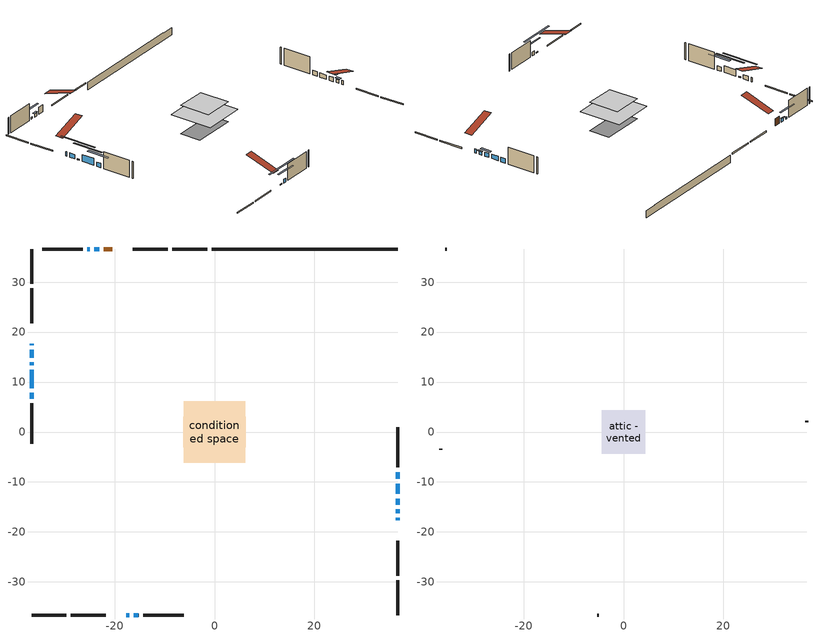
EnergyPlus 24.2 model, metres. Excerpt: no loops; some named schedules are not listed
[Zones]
conditioned space
 floor adiabatic (AdiabaticFloorConstruction): -6.15,-6.15 -6.15,6.15 6.15,6.15 6.15,-6.15 z3.05
 floor foundation (Slab1 construction): -6.28,-3.01 -6.28,3.01 6.28,3.01 6.28,-3.01 z-1.52
 wall outside (RimJoist1 construction): -1.48,36.63 -8.46,36.63 / -36.63,-36.63 -29.66,-36.63 / -36.63,36.63 -36.63,29.66 / 36.63,-36.63 36.63,-29.66 z0.61:0.91
 wall outside (RimJoist2 construction): -9.38,36.63 -16.36,36.63 / -28.73,-36.63 -21.76,-36.63 / -36.63,28.73 -36.63,21.76 / 36.63,-28.73 36.63,-21.76 z0.61:0.91
 wall outside (AdiabaticWallConstruction 1): -20.45,36.63 -22.18,36.63 z0.61:2.64
 wall outside (AdiabaticWallConstruction): 36.63,-17.67 36.63,-17.21 / 36.63,-14.54 36.63,-13.32 / -36.63,17.67 -36.63,17.36 / -36.63,16.43 -36.63,14.91 / 36.63,-12.39 36.63,-10.33 / -36.63,7.86 -36.63,6.64 / 36.63,-9.41 36.63,-8.03 z0.61:1.83; 36.63,-16.28 36.63,-15.47 z0.61:1.63; -23.11,36.63 -24.03,36.63 z0.61:1.53; -17.67,-36.63 -17.06,-36.63 / -36.63,13.98 -36.63,13.37 z0.61:0.92; -24.95,36.63 -25.47,36.63 z0.61:1.12; -16.13,-36.63 -15.21,-36.63 z0.61:1.68; -36.63,12.44 -36.63,8.79 z0.61:2.59
 wall outside (Wall1 construction): -26.39,36.63 -34.49,36.63 / -14.29,-36.63 -6.19,-36.63 / -36.63,5.71 -36.63,-2.39 / 36.63,-7.11 36.63,0.99 z0.61:5.49
 wall foundation (FoundationWall1 construction): -0.55,36.63,-1.52 -0.55,36.63,0.61 32.91,36.63,0.61 32.91,36.63,0.51 36.63,36.63,0.51 36.63,36.63,-1.52
 window (WindowConstruction): 36.63,-17.67 36.63,-17.21 z0.61:1.83
 window (WindowConstruction 7): 36.63,-16.28 36.63,-15.47 z0.61:1.62
 window (WindowConstruction 8): 36.63,-14.54 36.63,-13.32 z0.61:1.83
 window (WindowConstruction 9): -23.11,36.63 -24.02,36.63 z0.61:1.52
 window (WindowConstruction 10): -36.63,17.67 -36.63,17.36 z0.61:1.83
 window (WindowConstruction 11): -36.63,16.43 -36.63,14.91 z0.61:1.83
 window (WindowConstruction 12): -17.67,-36.63 -17.06,-36.63 z0.61:0.91
 window (WindowConstruction 13): -36.63,13.98 -36.63,13.37 z0.61:0.91
 window (WindowConstruction 1): 36.63,-12.39 36.63,-10.34 z0.61:1.83
 window (WindowConstruction 2): -24.95,36.63 -25.46,36.63 z0.61:1.12
 window (WindowConstruction 3): -16.13,-36.63 -15.21,-36.63 z0.61:1.68
 window (WindowConstruction 4): -36.63,12.44 -36.63,8.79 z0.61:2.59
 window (WindowConstruction 5): -36.63,7.86 -36.63,6.64 z0.61:1.83
 window (WindowConstruction 6): 36.63,-9.41 36.63,-8.03 z0.61:1.83
 door (Door): -20.45,36.63 -22.18,36.63 z0.61:2.64
 ceiling adiabatic (AdiabaticFloorConstruction): 6.15,-6.15 6.15,6.15 -6.15,6.15 -6.15,-6.15 z3.05
attic - vented
 floor to conditioned space (Floor1 construction Reversed): -4.35,-4.35 -4.35,4.35 4.35,4.35 4.35,-4.35 z5.49
 wall outside (Wall3 construction): -35.42,36.63 -35.7,36.63 / -5.26,-36.63 -4.97,-36.63 / -36.63,-3.32 -36.63,-3.6 / 36.63,1.92 36.63,2.2 z0.61:5.49
 roof outside (Roof1 construction): -19.52,36.63,5.49 -19.52,28.16,8.31 -17.28,28.16,8.31 -17.28,36.63,5.49; -18.6,-36.63,5.49 -18.6,-28.16,8.31 -20.83,-28.16,8.31 -20.83,-36.63,5.49; -36.63,18.6,5.49 -28.16,18.6,8.31 -28.16,20.83,8.31 -36.63,20.83,5.49; 36.63,-18.6,5.49 28.16,-18.6,8.31 28.16,-20.83,8.31 36.63,-20.83,5.49
shading: 36.63,-15.17 36.63,-16.58 37.24,-16.58 37.24,-15.17 z1.92; 36.63,-12.41 36.63,-15.45 37.24,-15.45 37.24,-12.41 z2.74; -24.23,36.63 -22.91,36.63 -22.91,37.04 -24.23,37.04 z1.73; -11.98,-36.63 -22.75,-36.63 -22.75,-37.04 -11.98,-37.04 z6; -36.63,8.29 -36.63,19.06 -37.04,19.06 -37.04,8.29 z6; -28.1,36.63 -22.31,36.63 -22.31,37.04 -28.1,37.04 z3.76; -12.57,-36.63 -18.77,-36.63 -18.77,-37.04 -12.57,-37.04 z4.32; -36.63,6.15 -36.63,15.08 -37.04,15.08 -37.04,6.15 z5.23; -36.63,4 -36.63,10.5 -37.24,10.5 -37.24,4 z4.47
[Building]
Building 1: Terrain=Suburbs
[Site:Location]
Windsor AP_ON: Latitude {deg}=42.28; Longitude {deg}=-82.96; Time Zone {hr}=-5; Elevation {m}=190; Keep Site Location Information=Yes
[Site:GroundTemperature:Shallow]
6.34957, 4.46684, 4.31606, 5.20952, 8.79623, 12.3662, 15.4612, 17.4219, 17.5884, 15.9938, 12.9777, 9.51722
[Site:WaterMainsTemperature]
Calculation Method=Schedule; Temperature Schedule=mains temperature schedule
[Material] Roughness=Rough; Thermal Absorptance=0.9
Name | Thickness {m} | Conductivity {W/m-K} | Density {kg/m3} | Specific Heat {J/kg-K} | Solar Absorptance | Visible Absorptance
asphalt or fiberglass shingles | 0.00635 | 0.162714 | 1121.4 | 1465.45 | 0.4 | 0.4
ceiling loosefill ins | 0.254 | 0.0480833 | 16.02 | 1046.75 | 0.7 | 0.7
ceiling stud and cavity | 0.1397 | 0.165977 | 65.682 | 1177.47 | 0.7 | 0.7
concrete 4.0 in. | 0.1016 | 1.803125 | 2242.8 | 837.4 | 0.7 | 0.7
concrete 8.0 in. | 0.2032 | 1.803125 | 2242.8 | 837.4 | 0.7 | 0.7
door material | 0.04445 | 0.053851 | 512.64 | 1214.23 | 0.7 | 0.7
exterior vertical ins | 0.0416097 | 0.029427 | 32.04 | 1214.23 | 0.7 | 0.7
floor covering | 0.0127 | 0.0433444 | 54.468 | 1339.84 | 0.6 | 0.6
floor rigid ins; wall rigid ins | 0.512978 | 0.029427 | 32.04 | 1214.23 | 0.7 | 0.7
floor stud and cavity | 0.1397 | 1.75129 | 37.0049 | 1207.88 | 0.7 | 0.7
furniture material conditioned space 1 | 0.1524 | 0.115458 | 640.8 | 1214.23 | 0.6 | 0.6
gypsum board | 0.0127 | 0.160291 | 801 | 837.4 | 0.6 | 0.6
gypsum board 1 | 0.0127 | 0.160291 | 801 | 837.4 | 0.7 | 0.7
osb sheathing 0.5 in. | 0.0127 | 0.115458 | 512.64 | 1214.23 | 0.7 | 0.7
osb sheathing 0.75 in. | 0.01905 | 0.115458 | 512.64 | 1214.23 | 0.7 | 0.7
osb sheathing 2.0 in. | 0.0508 | 0.115458 | 512.64 | 1214.23 | 0.7 | 0.7
rim joist stud and cavity | 0.0508 | 0.0451784 | 125.044 | 1163.47 | 0.6 | 0.6
rim joist stud and cavity 1 | 0.0508 | 0.0448274 | 125.044 | 1163.47 | 0.6 | 0.6
wall stud and cavity | 0.1397 | 0.115823 | 139.0536 | 1170.24 | 0.7 | 0.7
wall stud and cavity 1 | 0.0889 | 6.9971 | 50.32683 | 1063.81 | 0.6 | 0.6
wall stud and cavity 2 | 0.0889 | 0.380278 | 52.3479 | 1209.89 | 0.7 | 0.7
wall stud and cavity 3 | 0.0889 | 0.391764 | 83.0341 | 1211.67 | 0.7 | 0.7
wood siding | 0.0254 | 0.102417 | 544.68 | 1172.36 | 0.4 | 0.4
wood siding 1 | 0.00254 | 0.102417 | 544.68 | 1172.36 | 0.4 | 0.4
wood siding 2; wood siding 3; wood siding 4 | 0.0254 | 0.102417 | 544.68 | 1172.36 | 0.7 | 0.7
[WindowMaterial:SimpleGlazingSystem]
Name | U-Factor {W/m2-K} | Solar Heat Gain Coefficient
WindowMaterial | 3.06271 | 0.54
WindowMaterial 1 | 2.93155 | 0.66
WindowMaterial 10 | 3.07975 | 0.4
WindowMaterial 11 | 3.01388 | 0.52
WindowMaterial 12 | 3.063281 | 0.29
WindowMaterial 2 | 3.023535 | 0.55
WindowMaterial 3 | 3.00934 | 0.53
WindowMaterial 4 | 2.97868 | 0.59
WindowMaterial 5 | 2.98606 | 0.56
WindowMaterial 6 | 2.95029 | 0.64
WindowMaterial 7 | 3.01899 | 0.57
WindowMaterial 8 | 2.92076 | 0.67
WindowMaterial 9 | 3.02581 | 0.51
[Construction]
AdiabaticFloorConstruction: floor stud and cavity, floor rigid ins, osb sheathing 0.75 in., floor covering
AdiabaticWallConstruction: wood siding 3, wall rigid ins, wall stud and cavity 2, gypsum board
AdiabaticWallConstruction 1: wood siding 4, wall rigid ins, wall stud and cavity 2, gypsum board
Door: door material
Floor1 construction Reversed: gypsum board, ceiling stud and cavity, ceiling loosefill ins
FoundationWall1 construction: concrete 8.0 in., gypsum board 1
furniture construction conditioned space 1: furniture material conditioned space 1
PartitionWallConstruction: gypsum board, wall stud and cavity 3, gypsum board
RimJoist1 construction: wood siding 2, osb sheathing 2.0 in., rim joist stud and cavity
RimJoist2 construction: wood siding 2, osb sheathing 2.0 in., rim joist stud and cavity 1
Roof1 construction: asphalt or fiberglass shingles
Slab1 construction: concrete 4.0 in.
Wall1 construction: wood siding, osb sheathing 0.5 in., wall stud and cavity, gypsum board
Wall3 construction: wood siding 1, wall stud and cavity 1
WindowConstruction: WindowMaterial
WindowConstruction 1: WindowMaterial 1
WindowConstruction 10: WindowMaterial 10
WindowConstruction 11: WindowMaterial 11
WindowConstruction 12; WindowConstruction 13: WindowMaterial 12
WindowConstruction 2: WindowMaterial 2
WindowConstruction 3: WindowMaterial 3
WindowConstruction 4: WindowMaterial 4
WindowConstruction 5: WindowMaterial 5
WindowConstruction 6: WindowMaterial 6
WindowConstruction 7: WindowMaterial 7
WindowConstruction 8: WindowMaterial 8
WindowConstruction 9: WindowMaterial 9
[Zone] Multiplier=1; Part of Total Floor Area=Yes
Name | Volume {m3}
attic - vented | 34.7268
conditioned space | 577
[Space]
Name | Zone | Volume {m3}
attic - vented 1 | attic - vented | 34.7268
conditioned space 1 | conditioned space | 577
[ZoneInfiltration:EffectiveLeakageArea]
infil attic - vented 1: Zone or Space=attic - vented 1; Schedule=Always On Discrete; Effective Air Leakage Area {cm2}=3365.33; Stack Coefficient=0.000535581; Wind Coefficient=1.56363e-05
[ZoneMixing]
whole house fan mix: Zone or Space=attic - vented; Schedule=Always On Continuous; Design Flow Rate Calculation Method=Flow/Zone; Design Flow Rate {m3/s}=0; Source Zone or Space=conditioned space
[SurfaceProperty:ExposedFoundationPerimeter]
Slab1: Exposed Perimeter Calculation Method=TotalExposedPerimeter; Total Exposed Perimeter {m}=37.185
[InternalMass] Zone or ZoneList=conditioned space; Space or SpaceList=conditioned space 1
Name | Construction | Surface Area {m2}
furniture mass conditioned space 1 | furniture construction conditioned space 1 | 90.8481
partition wall mass | PartitionWallConstruction | 227.12
[Lights]
interior lighting: Zone or ZoneList or Space or SpaceList=conditioned space 1; Schedule=interior lighting schedule; Design Level Calculation Method=LightingLevel; Lighting Level {W}=343.2; Return Air Fraction=0; Fraction Radiant=0.6; Fraction Visible=0.2; Fraction Replaceable=1
[People]
occupants: Zone or ZoneList or Space or SpaceList=conditioned space 1; Number of People Schedule=occupants schedule; Number of People Calculation Method=People; Number of People=3; Fraction Radiant=0.314171; Sensible Heat Fraction=0.56303; Activity Level Schedule=occupants activity schedule; Carbon Dioxide Generation Rate {m3/s-W}=0; Enable ASHRAE 55 Comfort Warnings=No; Mean Radiant Temperature Calculation Type=EnclosureAveraged
[ElectricEquipment] Zone or ZoneList or Space or SpaceList=conditioned space 1; Design Level Calculation Method=EquipmentLevel
Name | Schedule | Design Level {W} | Fraction Latent | Fraction Radiant | Fraction Lost
clothes dryer | clothes dryer schedule | 140.772 | 0.015 | 0.081 | 0.85
clothes washer | clothes washer schedule | 32.1985 | 0.03 | 0.162 | 0.7
cooking range | cooking range schedule | 215.147 | 0.08 | 0.432 | 0.2
dishwasher | dishwasher schedule | 66.8632 | 0.3 | 0.18 | 0.4
fridge | fridge schedule | 72.9452 | 0 | 0.6 | 0
mech vent bath fan 0 | mech vent bath fan 0 schedule | 50.2 | 0 | 0 | 1
mech vent bath fan 1 | mech vent bath fan 1 schedule | 50.2 | 0 | 0 | 1
mech vent house fan | mech vent house fan schedule | 0 | 0 | 0 | 1
mech vent house fan cfis | mech vent house fan cfis schedule | 0 | 0 | 0 | 0
misc plug loads | misc plug loads schedule | 494.7 | 0.045 | 0.513 | 0.1
whole house fan | Always On Discrete | 0 | 0 | 0 | 1
[OtherEquipment] Zone or ZoneList or Space or SpaceList=conditioned space 1; Design Level Calculation Method=EquipmentLevel
Name | Fuel Type | Schedule | Design Level {W} | Fraction Latent | Fraction Radiant | Fraction Lost
clothes dryer 1 | Electricity | clothes dryer schedule | 0 | 0.015 | 0.081 | 0.85
cooking range 1 | Electricity | cooking range schedule | 0 | 0.08 | 0.432 | 0.2
general water use latent | None | general water use schedule | 62.594 | 1 | 0 | 0
general water use sensible | None | general water use schedule | -61.6891 | 0 | 0.6 | 0
mech vent house fan latent load | None | Always On Discrete | 0 | 1 | 0 | 0
mech vent house fan sensible load | None | Always On Discrete | 0 | 0 | 0 | 0
water heater energy adjustment1 | NaturalGas | Always On Discrete | 0.01 | 0 | 0 | 1
[ZoneInfiltration:DesignFlowRate] Zone or ZoneList or Space or SpaceList=conditioned space 1; Schedule=Always On Discrete; Design Flow Rate Calculation Method=Flow/Zone; Design Flow Rate {m3/s}=0
infil flow; natural vent flow; whole house fan flow
[AvailabilityManager:Scheduled]
central ac and furnace airloop Availability Manager: Schedule=Always On Discrete
[Foundation:Kiva]
Foundation Kiva 1: Initial Indoor Air Temperature {C}=18; Wall Height Above Grade {m}=0.609996; Wall Depth Below Slab {m}=0.2032; Custom Block Material Name 1=exterior vertical ins; Custom Block Depth 1 {m}=2.13; Custom Block X Position 1 {m}=0.2159; Custom Block Z Position 1 {m}=0
[Foundation:Kiva:Settings]
Soil Conductivity {W/m-K}=0.849921; Soil Density {kg/m3}=1842.3; Soil Specific Heat {J/kg-K}=418.7; Ground Solar Absorptivity=0.9; Ground Thermal Absorptivity=0.9; Ground Surface Roughness {m}=0.03; Far-Field Width {m}=40; Deep-Ground Boundary Condition=ZeroFlux; Deep-Ground Depth {m}=40; Minimum Cell Dimension {m}=0.2; Maximum Cell Growth Coefficient=3; Simulation Timestep=Timestep
[Exterior:Lights]
exterior lighting: Schedule=exterior lighting schedule; Design Level {W}=75.6
[EnergyManagementSystem:GlobalVariable]
central_ac_and_furnace_airloop_Fan_RTF
infil_program_Qfan
infil_program_Qinf
natural_vent_program_Qnv
natural_vent_program_Qwhf
[EnergyManagementSystem:Sensor]
Name | Output:Variable or Output:Meter Index Key | Output:Variable or Output:Meter
airflow_gain | infil flow | Infiltration Sensible Heat Gain Energy
airflow_gain_1 | natural vent flow | Infiltration Sensible Heat Gain Energy
airflow_gain_2 | whole house fan flow | Infiltration Sensible Heat Gain Energy
airflow_loss | infil flow | Infiltration Sensible Heat Loss Energy
airflow_loss_1 | natural vent flow | Infiltration Sensible Heat Loss Energy
airflow_loss_2 | whole house fan flow | Infiltration Sensible Heat Loss Energy
clg_load_cond |  | Cooling:EnergyTransfer:Zone:CONDITIONED SPACE
clg_sp_s; clg_sp_s_1 | cooling setpoint | Schedule Value
clothes_dryer_exhaust_0_sch_s | clothes dryer exhaust 0 schedule | Schedule Value
cool_season | cooling season schedule | Schedule Value
htg_load_cond |  | Heating:EnergyTransfer:Zone:CONDITIONED SPACE
htg_sp_s; htg_sp_s_1 | heating setpoint | Schedule Value
ig_ee_conv | clothes dryer | Electric Equipment Convective Heating Energy
ig_ee_conv_2 | cooking range | Electric Equipment Convective Heating Energy
ig_ee_conv_4 | fridge | Electric Equipment Convective Heating Energy
ig_ee_conv_5 | misc plug loads | Electric Equipment Convective Heating Energy
ig_ee_conv_6 | whole house fan | Electric Equipment Convective Heating Energy
ig_ee_rad | clothes dryer | Electric Equipment Radiant Heating Energy
ig_ee_rad_2 | cooking range | Electric Equipment Radiant Heating Energy
ig_ee_rad_4 | fridge | Electric Equipment Radiant Heating Energy
ig_ee_rad_5 | misc plug loads | Electric Equipment Radiant Heating Energy
ig_ee_rad_6 | whole house fan | Electric Equipment Radiant Heating Energy
ig_lgt_conv | interior lighting | Lights Convective Heating Energy
ig_lgt_rad | interior lighting | Lights Radiant Heating Energy
ig_lgt_vis | interior lighting | Lights Visible Radiation Heating Energy
ig_oe_conv | clothes dryer 1 | Other Equipment Convective Heating Energy
ig_oe_conv_1 | cooking range 1 | Other Equipment Convective Heating Energy
ig_oe_conv_2 | general water use latent | Other Equipment Convective Heating Energy
ig_oe_conv_3 | general water use sensible | Other Equipment Convective Heating Energy
ig_oe_conv_4 | water heater energy adjustment1 | Other Equipment Convective Heating Energy
ig_oe_rad | clothes dryer 1 | Other Equipment Radiant Heating Energy
ig_oe_rad_1 | cooking range 1 | Other Equipment Radiant Heating Energy
ig_oe_rad_2 | general water use latent | Other Equipment Radiant Heating Energy
ig_oe_rad_3 | general water use sensible | Other Equipment Radiant Heating Energy
ig_oe_rad_4 | water heater energy adjustment1 | Other Equipment Radiant Heating Energy
ig_ppl_conv | occupants | People Convective Heating Energy
ig_ppl_rad | occupants | People Radiant Heating Energy
im_conv | furniture mass conditioned space 1 | Surface Inside Face Convection Heat Gain Energy
im_conv_1 | partition wall mass | Surface Inside Face Convection Heat Gain Energy
im_ig | furniture mass conditioned space 1 | Surface Inside Face Internal Gains Radiation Heat Gain Energy
im_ig_1 | partition wall mass | Surface Inside Face Internal Gains Radiation Heat Gain Energy
im_lgt | furniture mass conditioned space 1 | Surface Inside Face Lights Radiation Heat Gain Energy
im_lgt_1 | partition wall mass | Surface Inside Face Lights Radiation Heat Gain Energy
im_sol | furniture mass conditioned space 1 | Surface Inside Face Solar Radiation Heat Gain Energy
im_sol_1 | partition wall mass | Surface Inside Face Solar Radiation Heat Gain Energy
im_surf | furniture mass conditioned space 1 | Surface Inside Face Net Surface Thermal Radiation Heat Gain Energy
im_surf_1 | partition wall mass | Surface Inside Face Net Surface Thermal Radiation Heat Gain Energy
mech_vent_bath_fan_0_sch_s | mech vent bath fan 0 schedule | Schedule Value
mech_vent_bath_fan_1_sch_s | mech vent bath fan 1 schedule | Schedule Value
mv_conv | mech vent bath fan 0 | Electric Equipment Convective Heating Energy
mv_conv_1 | mech vent bath fan 1 | Electric Equipment Convective Heating Energy
mv_conv_2 | mech vent house fan | Electric Equipment Convective Heating Energy
mv_conv_3 | mech vent house fan cfis | Electric Equipment Convective Heating Energy
mv_conv_4 | mech vent house fan latent load | Other Equipment Convective Heating Energy
mv_conv_5 | mech vent house fan sensible load | Other Equipment Convective Heating Energy
mv_rad | mech vent bath fan 0 | Electric Equipment Radiant Heating Energy
mv_rad_1 | mech vent bath fan 1 | Electric Equipment Radiant Heating Energy
mv_rad_2 | mech vent house fan | Electric Equipment Radiant Heating Energy
mv_rad_3 | mech vent house fan cfis | Electric Equipment Radiant Heating Energy
mv_rad_4 | mech vent house fan latent load | Other Equipment Radiant Heating Energy
mv_rad_5 | mech vent house fan sensible load | Other Equipment Radiant Heating Energy
natural_vent_s | natural vent schedule | Schedule Value
out_pb_s |  | Site Outdoor Air Barometric Pressure
out_wt_s |  | Site Outdoor Air Humidity Ratio
site_vw_s |  | Site Wind Speed
ss_back_out | Window1 | Surface Window Shortwave from Zone Back Out Window Heat Transfer Rate
ss_back_out_1 | Window11 | Surface Window Shortwave from Zone Back Out Window Heat Transfer Rate
ss_back_out_10 | Window5 | Surface Window Shortwave from Zone Back Out Window Heat Transfer Rate
ss_back_out_11 | Window6 | Surface Window Shortwave from Zone Back Out Window Heat Transfer Rate
ss_back_out_12 | Window8 | Surface Window Shortwave from Zone Back Out Window Heat Transfer Rate
ss_back_out_13 | Window9 | Surface Window Shortwave from Zone Back Out Window Heat Transfer Rate
ss_back_out_2 | Window13 | Surface Window Shortwave from Zone Back Out Window Heat Transfer Rate
ss_back_out_3 | Window14 | Surface Window Shortwave from Zone Back Out Window Heat Transfer Rate
ss_back_out_4 | Window15 | Surface Window Shortwave from Zone Back Out Window Heat Transfer Rate
ss_back_out_5 | Window16 | Surface Window Shortwave from Zone Back Out Window Heat Transfer Rate
ss_back_out_6 | Window18 | Surface Window Shortwave from Zone Back Out Window Heat Transfer Rate
ss_back_out_7 | Window19 | Surface Window Shortwave from Zone Back Out Window Heat Transfer Rate
ss_back_out_8 | Window2 | Surface Window Shortwave from Zone Back Out Window Heat Transfer Rate
ss_back_out_9 | Window4 | Surface Window Shortwave from Zone Back Out Window Heat Transfer Rate
ss_conv | Door1 | Surface Inside Face Convection Heat Gain Energy
ss_conv_1 | Window1 | Surface Inside Face Convection Heat Gain Energy
ss_conv_10 | Window4 | Surface Inside Face Convection Heat Gain Energy
ss_conv_11 | Window5 | Surface Inside Face Convection Heat Gain Energy
ss_conv_12 | Window6 | Surface Inside Face Convection Heat Gain Energy
ss_conv_13 | Window8 | Surface Inside Face Convection Heat Gain Energy
ss_conv_14 | Window9 | Surface Inside Face Convection Heat Gain Energy
ss_conv_2 | Window11 | Surface Inside Face Convection Heat Gain Energy
ss_conv_3 | Window13 | Surface Inside Face Convection Heat Gain Energy
ss_conv_4 | Window14 | Surface Inside Face Convection Heat Gain Energy
ss_conv_5 | Window15 | Surface Inside Face Convection Heat Gain Energy
ss_conv_6 | Window16 | Surface Inside Face Convection Heat Gain Energy
ss_conv_7 | Window18 | Surface Inside Face Convection Heat Gain Energy
ss_conv_8 | Window19 | Surface Inside Face Convection Heat Gain Energy
ss_conv_9 | Window2 | Surface Inside Face Convection Heat Gain Energy
ss_ig | Door1 | Surface Inside Face Internal Gains Radiation Heat Gain Energy
ss_ig_1 | Window1 | Surface Inside Face Internal Gains Radiation Heat Gain Energy
ss_ig_10 | Window4 | Surface Inside Face Internal Gains Radiation Heat Gain Energy
ss_ig_11 | Window5 | Surface Inside Face Internal Gains Radiation Heat Gain Energy
ss_ig_12 | Window6 | Surface Inside Face Internal Gains Radiation Heat Gain Energy
ss_ig_13 | Window8 | Surface Inside Face Internal Gains Radiation Heat Gain Energy
ss_ig_14 | Window9 | Surface Inside Face Internal Gains Radiation Heat Gain Energy
ss_ig_2 | Window11 | Surface Inside Face Internal Gains Radiation Heat Gain Energy
ss_ig_3 | Window13 | Surface Inside Face Internal Gains Radiation Heat Gain Energy
ss_ig_4 | Window14 | Surface Inside Face Internal Gains Radiation Heat Gain Energy
ss_ig_5 | Window15 | Surface Inside Face Internal Gains Radiation Heat Gain Energy
ss_ig_6 | Window16 | Surface Inside Face Internal Gains Radiation Heat Gain Energy
ss_ig_7 | Window18 | Surface Inside Face Internal Gains Radiation Heat Gain Energy
ss_ig_8 | Window19 | Surface Inside Face Internal Gains Radiation Heat Gain Energy
ss_ig_9 | Window2 | Surface Inside Face Internal Gains Radiation Heat Gain Energy
ss_lgt | Door1 | Surface Inside Face Lights Radiation Heat Gain Energy
ss_sol | Door1 | Surface Inside Face Solar Radiation Heat Gain Energy
ss_surf | Door1 | Surface Inside Face Net Surface Thermal Radiation Heat Gain Energy
ss_surf_1 | Window1 | Surface Inside Face Net Surface Thermal Radiation Heat Gain Energy
ss_surf_10 | Window4 | Surface Inside Face Net Surface Thermal Radiation Heat Gain Energy
ss_surf_11 | Window5 | Surface Inside Face Net Surface Thermal Radiation Heat Gain Energy
ss_surf_12 | Window6 | Surface Inside Face Net Surface Thermal Radiation Heat Gain Energy
ss_surf_13 | Window8 | Surface Inside Face Net Surface Thermal Radiation Heat Gain Energy
ss_surf_14 | Window9 | Surface Inside Face Net Surface Thermal Radiation Heat Gain Energy
ss_surf_2 | Window11 | Surface Inside Face Net Surface Thermal Radiation Heat Gain Energy
ss_surf_3 | Window13 | Surface Inside Face Net Surface Thermal Radiation Heat Gain Energy
ss_surf_4 | Window14 | Surface Inside Face Net Surface Thermal Radiation Heat Gain Energy
ss_surf_5 | Window15 | Surface Inside Face Net Surface Thermal Radiation Heat Gain Energy
ss_surf_6 | Window16 | Surface Inside Face Net Surface Thermal Radiation Heat Gain Energy
ss_surf_7 | Window18 | Surface Inside Face Net Surface Thermal Radiation Heat Gain Energy
ss_surf_8 | Window19 | Surface Inside Face Net Surface Thermal Radiation Heat Gain Energy
ss_surf_9 | Window2 | Surface Inside Face Net Surface Thermal Radiation Heat Gain Energy
ss_trans_in | Window1 | Surface Window Transmitted Solar Radiation Rate
ss_trans_in_1 | Window11 | Surface Window Transmitted Solar Radiation Rate
ss_trans_in_10 | Window5 | Surface Window Transmitted Solar Radiation Rate
ss_trans_in_11 | Window6 | Surface Window Transmitted Solar Radiation Rate
ss_trans_in_12 | Window8 | Surface Window Transmitted Solar Radiation Rate
ss_trans_in_13 | Window9 | Surface Window Transmitted Solar Radiation Rate
ss_trans_in_2 | Window13 | Surface Window Transmitted Solar Radiation Rate
ss_trans_in_3 | Window14 | Surface Window Transmitted Solar Radiation Rate
ss_trans_in_4 | Window15 | Surface Window Transmitted Solar Radiation Rate
ss_trans_in_5 | Window16 | Surface Window Transmitted Solar Radiation Rate
ss_trans_in_6 | Window18 | Surface Window Transmitted Solar Radiation Rate
ss_trans_in_7 | Window19 | Surface Window Transmitted Solar Radiation Rate
ss_trans_in_8 | Window2 | Surface Window Transmitted Solar Radiation Rate
ss_trans_in_9 | Window4 | Surface Window Transmitted Solar Radiation Rate
ss_trans_out | Window1 | Surface Inside Face Initial Transmitted Diffuse Transmitted Out Window Solar Radiation Rate
ss_trans_out_1 | Window11 | Surface Inside Face Initial Transmitted Diffuse Transmitted Out Window Solar Radiation Rate
ss_trans_out_10 | Window5 | Surface Inside Face Initial Transmitted Diffuse Transmitted Out Window Solar Radiation Rate
ss_trans_out_11 | Window6 | Surface Inside Face Initial Transmitted Diffuse Transmitted Out Window Solar Radiation Rate
ss_trans_out_12 | Window8 | Surface Inside Face Initial Transmitted Diffuse Transmitted Out Window Solar Radiation Rate
ss_trans_out_13 | Window9 | Surface Inside Face Initial Transmitted Diffuse Transmitted Out Window Solar Radiation Rate
